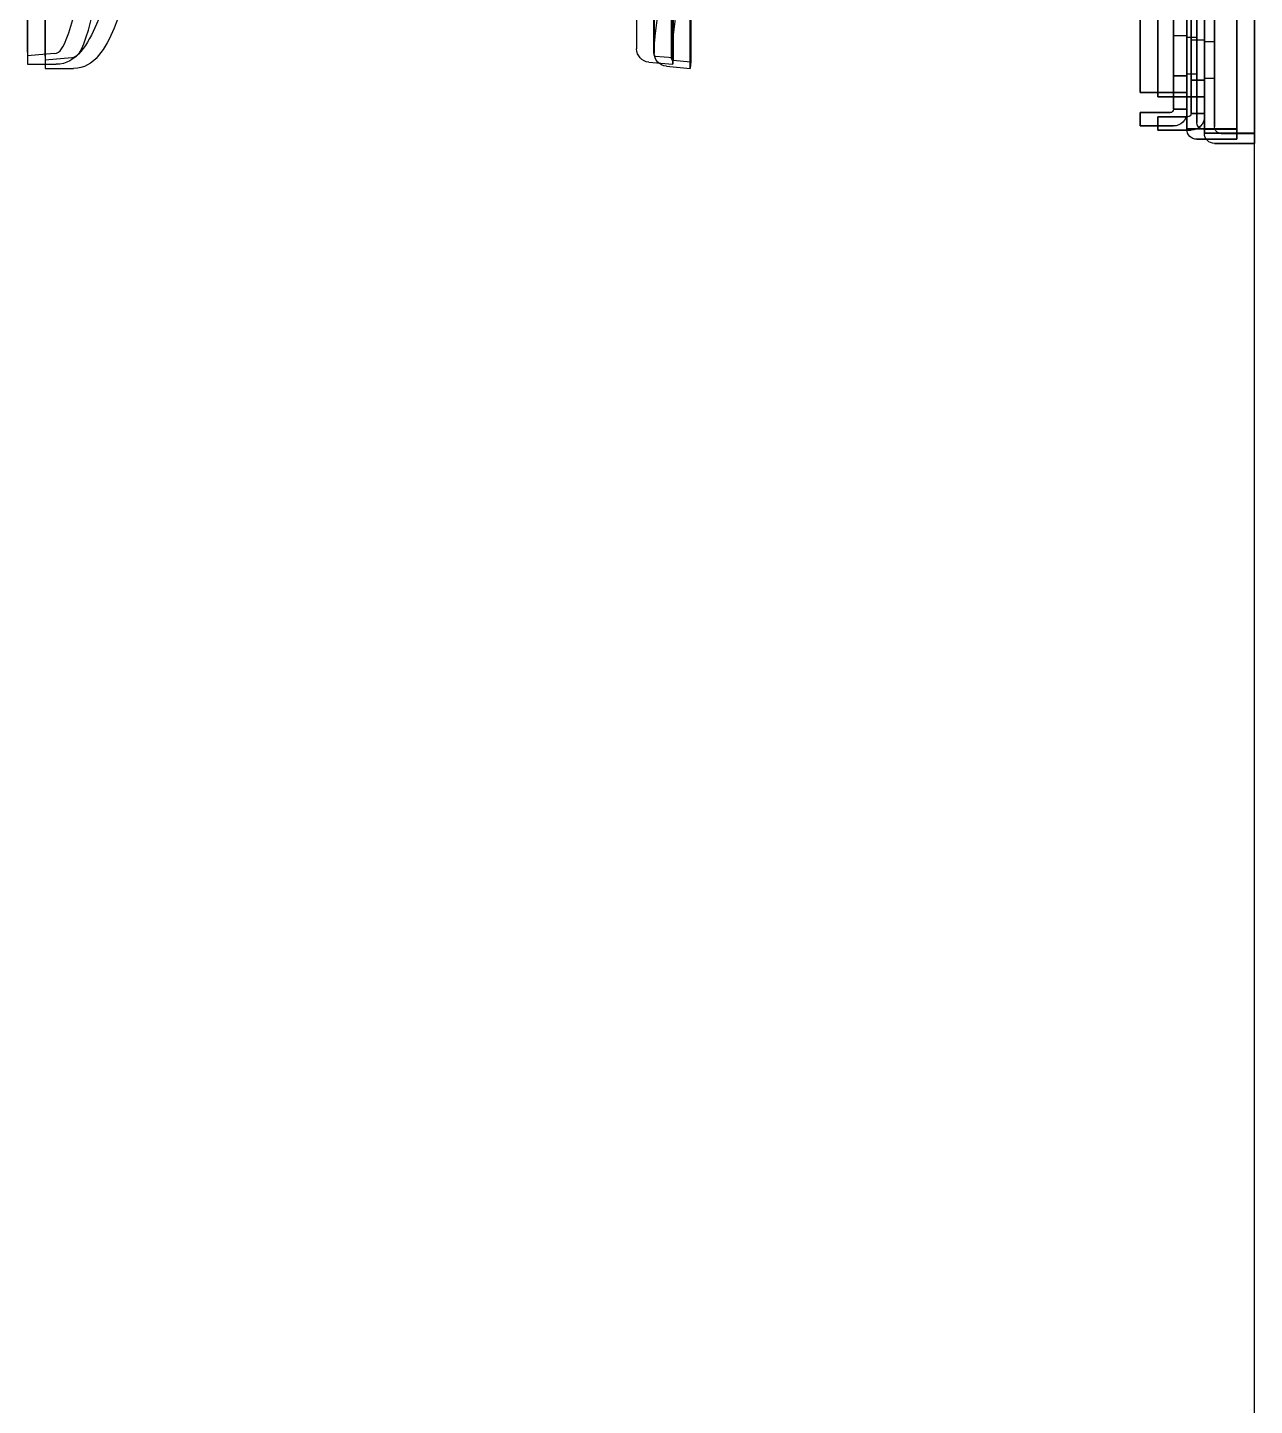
# Model space of a CAD drawing. Header units: millimetres. Extents: x -69706 to 52883, y -6882 to 68885.
# Drawn here: x 7272.7 to 7640.5, y 24428.2 to 24841.2 of the extents above; entities that cross this region are included whole.
import ezdxf

# ---------------------------------------------------------------- set-up
doc = ezdxf.new("R2010")
doc.units = ezdxf.units.MM
doc.layers.add('ac-SB', color=7, linetype='Continuous', lineweight=13)

# ---------------------------------------------------------------- blocks, each defined once
blk = doc.blocks.new('A$C15852BBE')
at = {"layer": 'ac-SB', "lineweight": -3}
for p, q in [((5538.81, 3950), (5538.81, 50)), ((5538.81, 2399.1), (5550.81, 2399.1)), ((5550.81, 2399.1), (5538.81, 2399.1)), ((5538.81, 2399.1), (5538.81, 2396.1)), ((5538.81, 2396.1), (5538.81, 2399.1)), ((5548.81, 2396.1), (5538.81, 2396.1)), ((5538.81, 2396.1), (5548.81, 2396.1)), ((5538.81, 1772.2), (5538.81, 2396)), ((5538.81, 1772.2), (5538.81, 2396)), ((5538.81, 1772.2), (5538.81, 2396)), ((5538.81, 2396), (5538.81, 1772.2)), ((5550.81, 2396), (5538.81, 2396)), ((5548.81, 2396), (5538.81, 2396)), ((5538.81, 2396), (5548.81, 2396)), ((5538.81, 2396), (5548.81, 2396)), ((5544.08, 2397.86), (5556.08, 2397.86)), ((5556.08, 2397.86), (5544.08, 2397.86)), ((5544.08, 2397.86), (5544.08, 2394.86)), ((5544.08, 2394.86), (5544.08, 2397.86)), ((5549.36, 2396), (5548.81, 2396)), ((5553.43, 2396), (5548.81, 2396)), ((5548.81, 2396), (5549.43, 2396)), ((5553.82, 2396), (5549.36, 2396)), ((5549.43, 2396), (5553.43, 2396)), ((5553.82, 2396), (5550.81, 2396)), ((5553.81, 2396), (5553.43, 2396)), ((5553.43, 2396), (5553.81, 2396)), ((5553.81, 2396.04), (5553.81, 1772.16)), ((5553.81, 1772.16), (5553.81, 2396.04)), ((5553.81, 2396), (5553.81, 1772.2)), ((5553.81, 2396), (5553.81, 2396)), ((5554.08, 2394.86), (5544.08, 2394.86)), ((5544.08, 2394.86), (5554.08, 2394.86)), ((5544.08, 1770.96), (5544.08, 2394.76)), ((5544.08, 1770.96), (5544.08, 2394.76)), ((5544.08, 1770.96), (5544.08, 2394.76)), ((5544.08, 2394.76), (5544.08, 1770.96)), ((5556.08, 2394.76), (5544.08, 2394.76)), ((5554.08, 2394.76), (5544.08, 2394.76)), ((5544.08, 2394.76), (5554.08, 2394.76)), ((5544.08, 2394.76), (5554.08, 2394.76)), ((5550.81, 1774.1), (5550.81, 2394.1)), ((5550.81, 2394.1), (5550.81, 1774.1)), ((5554.63, 2394.76), (5554.08, 2394.76)), ((5558.7, 2394.76), (5554.08, 2394.76)), ((5554.08, 2394.76), (5554.7, 2394.76)), ((5559.09, 2394.76), (5554.63, 2394.76)), ((5554.7, 2394.76), (5558.7, 2394.76)), ((5559.09, 2394.76), (5556.08, 2394.76)), ((5556.08, 1772.86), (5556.08, 2392.86)), ((5556.08, 2392.86), (5556.08, 1772.86)), ((5557.81, 2395.1), (5567.81, 2395.1)), ((5567.81, 2395.1), (5557.81, 2395.1)), ((5557.81, 2395.1), (5567.81, 2395.1)), ((5567.81, 2395.1), (5557.81, 2395.1)), ((5559.08, 2394.76), (5558.7, 2394.76)), ((5558.7, 2394.76), (5559.08, 2394.76)), ((5559.08, 2394.8), (5559.08, 1770.92)), ((5559.08, 1770.92), (5559.08, 2394.8)), ((5559.08, 2394.76), (5559.08, 1770.96)), ((5559.08, 2394.76), (5559.08, 2394.76)), ((5563.08, 2393.86), (5573.08, 2393.86)), ((5573.08, 2393.86), (5563.08, 2393.86)), ((5563.08, 2393.86), (5573.08, 2393.86)), ((5573.08, 2393.86), (5563.08, 2393.86)), ((5567.81, 2395.1), (5567.81, 2391.1)), ((5567.81, 2391.1), (5567.81, 2395.1)), ((5567.81, 2395.1), (5567.81, 2391.1)), ((5567.81, 2391.1), (5567.81, 2395.1)), ((5573.08, 2393.86), (5573.08, 2389.86)), ((5573.08, 2389.86), (5573.08, 2393.86)), ((5573.08, 2393.86), (5573.08, 2389.86)), ((5573.08, 2389.86), (5573.08, 2393.86)), ((5553.81, 2391.1), (5553.81, 2390.1)), ((5553.81, 2390.1), (5553.81, 2391.1)), ((5553.81, 2391.1), (5553.81, 2390.1)), ((5553.81, 2390.1), (5553.81, 2391.1)), ((5553.81, 2385.1), (5553.81, 2390.1)), ((5553.81, 2390.1), (5553.81, 2380.1)), ((5553.81, 2380.1), (5553.81, 2390.1)), ((5553.81, 2390.1), (5553.81, 2385.1)), ((5557.81, 2390.1), (5553.81, 2390.1)), ((5557.81, 2390.1), (5553.81, 2390.1)), ((5553.81, 2390.1), (5557.81, 2390.1)), ((5557.81, 2390.1), (5553.81, 2390.1)), ((5557.81, 2380.1), (5557.81, 2390.1)), ((5557.81, 2390.1), (5557.81, 2385.1)), ((5557.81, 2390.1), (5557.81, 2380.1)), ((5557.81, 2385.1), (5557.81, 2390.1)), ((5558.81, 2391.1), (5567.81, 2391.1)), ((5567.81, 2391.1), (5558.81, 2391.1)), ((5558.81, 2391.1), (5567.81, 2391.1)), ((5567.81, 2391.1), (5558.81, 2391.1)), ((5559.08, 2389.86), (5559.08, 2388.86)), ((5559.08, 2388.86), (5559.08, 2389.86)), ((5559.08, 2389.86), (5559.08, 2388.86)), ((5559.08, 2388.86), (5559.08, 2389.86)), ((5559.08, 2383.86), (5559.08, 2388.86)), ((5559.08, 2388.86), (5559.08, 2378.86)), ((5559.08, 2378.86), (5559.08, 2388.86)), ((5559.08, 2388.86), (5559.08, 2383.86)), ((5563.08, 2388.86), (5559.08, 2388.86)), ((5563.08, 2388.86), (5559.08, 2388.86)), ((5559.08, 2388.86), (5563.08, 2388.86)), ((5563.08, 2388.86), (5559.08, 2388.86)), ((5563.08, 2378.86), (5563.08, 2388.86)), ((5563.08, 2388.86), (5563.08, 2383.86)), ((5563.08, 2388.86), (5563.08, 2378.86)), ((5563.08, 2383.86), (5563.08, 2388.86)), ((5564.08, 2389.86), (5573.08, 2389.86)), ((5573.08, 2389.86), (5564.08, 2389.86)), ((5564.08, 2389.86), (5573.08, 2389.86)), ((5573.08, 2389.86), (5564.08, 2389.86)), ((5553.81, 2385.1), (5553.81, 2295.1)), ((5553.81, 2295.1), (5553.81, 2385.1)), ((5553.81, 2295.1), (5553.81, 2385.1)), ((5553.81, 2385.1), (5553.81, 2295.1)), ((5557.81, 2385.1), (5553.81, 2385.1)), ((5557.81, 2385.1), (5553.81, 2385.1)), ((5557.81, 2385.1), (5553.81, 2385.1)), ((5553.81, 2385.1), (5557.81, 2385.1)), ((5557.81, 2295.1), (5557.81, 2385.1)), ((5557.81, 2385.1), (5557.81, 2295.1)), ((5557.81, 2385.1), (5558.81, 2385.1)), ((5567.81, 2385.1), (5557.81, 2385.1)), ((5558.81, 2385.1), (5557.81, 2385.1)), ((5557.81, 2385.1), (5567.81, 2385.1)), ((5558.81, 2385.1), (5567.81, 2385.1)), ((5567.81, 2385.1), (5558.81, 2385.1)), ((5559.08, 2383.86), (5559.08, 2293.86)), ((5559.08, 2293.86), (5559.08, 2383.86)), ((5559.08, 2293.86), (5559.08, 2383.86)), ((5559.08, 2383.86), (5559.08, 2293.86)), ((5563.08, 2383.86), (5559.08, 2383.86)), ((5563.08, 2383.86), (5559.08, 2383.86)), ((5563.08, 2383.86), (5559.08, 2383.86)), ((5559.08, 2383.86), (5563.08, 2383.86)), ((5563.08, 2293.86), (5563.08, 2383.86)), ((5563.08, 2383.86), (5563.08, 2293.86)), ((5563.08, 2383.86), (5564.08, 2383.86)), ((5573.08, 2383.86), (5563.08, 2383.86)), ((5564.08, 2383.86), (5563.08, 2383.86)), ((5563.08, 2383.86), (5573.08, 2383.86)), ((5564.08, 2383.86), (5573.08, 2383.86)), ((5573.08, 2383.86), (5564.08, 2383.86)), ((5567.81, 2295.1), (5567.81, 2385.1)), ((5567.81, 2385.1), (5567.81, 2295.1)), ((5567.81, 2385.1), (5567.81, 2295.1)), ((5567.81, 2295.1), (5567.81, 2385.1)), ((5573.08, 2293.86), (5573.08, 2383.86)), ((5573.08, 2383.86), (5573.08, 2293.86)), ((5573.08, 2383.86), (5573.08, 2293.86)), ((5573.08, 2293.86), (5573.08, 2383.86)), ((5550.81, 2379.6), (5553.81, 2379.6)), ((5550.81, 2379.6), (5553.81, 2379.6)), ((5550.81, 2374.1), (5550.81, 2379.6)), ((5550.81, 2374.1), (5550.81, 2379.6)), ((5550.81, 2374.1), (5550.81, 2379.6)), ((5550.81, 2379.6), (5553.81, 2379.6)), ((5553.81, 2380.1), (5557.81, 2380.1)), ((5553.81, 2320.1), (5553.81, 2380.1)), ((5553.81, 2380.1), (5557.81, 2380.1)), ((5553.81, 2380.1), (5553.81, 2369.86)), ((5557.81, 2380.1), (5553.81, 2380.1)), ((5553.81, 2380.1), (5553.81, 2320.1)), ((5553.81, 2369.86), (5553.81, 2380.1)), ((5553.81, 2380.1), (5557.81, 2380.1)), ((5553.81, 2379.6), (5553.81, 2374.1)), ((5553.81, 2374.1), (5553.81, 2379.6)), ((5553.81, 2379.6), (5553.81, 2374.1)), ((5557.81, 2380.1), (5557.81, 2320.1)), ((5557.81, 2369.86), (5557.81, 2380.1)), ((5557.81, 2320.1), (5557.81, 2380.1)), ((5557.81, 2380.1), (5557.81, 2369.86)), ((5559.08, 2378.86), (5563.08, 2378.86)), ((5559.08, 2318.86), (5559.08, 2378.86)), ((5559.08, 2378.86), (5563.08, 2378.86)), ((5559.08, 2378.86), (5559.08, 2368.62)), ((5563.08, 2378.86), (5559.08, 2378.86)), ((5559.08, 2378.86), (5559.08, 2318.86)), ((5559.08, 2368.62), (5559.08, 2378.86)), ((5559.08, 2378.86), (5563.08, 2378.86)), ((5563.08, 2378.86), (5563.08, 2318.86)), ((5563.08, 2368.62), (5563.08, 2378.86)), ((5563.08, 2318.86), (5563.08, 2378.86)), ((5563.08, 2378.86), (5563.08, 2368.62)), ((5553.81, 2368.1), (5553.81, 2378.34)), ((5553.81, 2378.34), (5553.81, 2368.1)), ((5556.08, 2378.36), (5559.08, 2378.36)), ((5556.08, 2378.36), (5559.08, 2378.36)), ((5556.08, 2372.86), (5556.08, 2378.36)), ((5556.08, 2372.86), (5556.08, 2378.36)), ((5556.08, 2372.86), (5556.08, 2378.36)), ((5556.08, 2378.36), (5559.08, 2378.36)), ((5557.81, 2378.34), (5557.81, 2368.1)), ((5557.81, 2368.1), (5557.81, 2378.34)), ((5559.08, 2378.36), (5559.08, 2372.86)), ((5559.08, 2372.86), (5559.08, 2378.36)), ((5559.08, 2378.36), (5559.08, 2372.86)), ((5559.08, 2366.86), (5559.08, 2377.1)), ((5559.08, 2377.1), (5559.08, 2366.86)), ((5563.08, 2377.1), (5563.08, 2366.86)), ((5563.08, 2366.86), (5563.08, 2377.1)), ((5707.78, 2374.61), (5707.95, 2376.6)), ((5707.95, 2376.6), (5707.95, 2057.89)), ((5715.12, 2375.97), (5707.95, 2376.6)), ((5713.05, 2373.37), (5713.22, 2375.36)), ((5713.22, 2375.36), (5713.22, 2056.65)), ((5720.39, 2374.73), (5713.22, 2375.36)), ((5901.4, 2376.62), (5892.87, 2376.62)), ((5906.66, 2375.38), (5898.13, 2375.38)), ((5901.4, 2057.89), (5901.4, 2376.62)), ((5906.66, 2056.65), (5906.66, 2375.38)), ((5550.81, 2374.1), (5550.81, 2368.6)), ((5550.81, 2368.6), (5550.81, 2374.1)), ((5550.81, 2374.1), (5550.81, 2368.6)), ((5553.81, 2368.6), (5553.81, 2374.1)), ((5553.81, 2374.1), (5553.81, 2368.6)), ((5553.81, 2368.6), (5553.81, 2374.1)), ((5556.08, 2372.86), (5556.08, 2367.36)), ((5556.08, 2367.36), (5556.08, 2372.86)), ((5556.08, 2372.86), (5556.08, 2367.36)), ((5559.08, 2367.36), (5559.08, 2372.86)), ((5559.08, 2372.86), (5559.08, 2367.36)), ((5559.08, 2367.36), (5559.08, 2372.86)), ((5707.78, 2058.07), (5707.78, 2374.61)), ((5713.21, 2374.13), (5707.78, 2374.61)), ((5713.05, 2056.83), (5713.05, 2373.37)), ((5718.48, 2372.89), (5713.05, 2373.37)), ((5713.68, 2058.2), (5713.68, 2373.13)), ((5718.78, 2058.31), (5718.78, 2371.99)), ((5718.95, 2056.96), (5718.95, 2371.89)), ((5724.04, 2057.07), (5724.04, 2370.75)), ((5893.43, 2373.41), (5901.4, 2374.11)), ((5898.7, 2372.17), (5906.66, 2372.87)), ((5901.4, 1795.25), (5901.4, 2374.11)), ((5901.4, 2372.94), (5901.4, 1794.09)), ((5906.66, 1794.02), (5906.66, 2372.87)), ((5906.66, 2371.7), (5906.66, 1792.85)), ((5550.81, 2368.6), (5553.81, 2368.6)), ((5550.81, 2368.6), (5553.81, 2368.6)), ((5550.81, 2368.6), (5553.81, 2368.6)), ((5553.81, 2368.1), (5557.81, 2368.1)), ((5553.81, 2368.1), (5557.81, 2368.1)), ((5556.08, 2367.36), (5559.08, 2367.36)), ((5556.08, 2367.36), (5559.08, 2367.36)), ((5556.08, 2367.36), (5559.08, 2367.36)), ((5559.08, 2366.86), (5563.08, 2366.86)), ((5559.08, 2366.86), (5563.08, 2366.86))]:
    blk.add_line(p, q, dxfattribs=at)
at = {"layer": 'ac-SB', "lineweight": -3, "extrusion": (0, 0, -1)}
for centre, major_axis, start_param, end_param in [((5548.81, 2394.1), (-1.41, 1.41), 0.785398, 1.102959), ((5548.81, 2394.1), (-1.41, 1.41), 0.785398, 1.102959), ((5548.81, 2394.1), (1.41, 1.41), -0.467838, 0.785398), ((5548.81, 2394.1), (1.41, 1.41), -0.467838, 0.785398), ((5550.81, 2396.1), (2.12, 2.12), -0.785398, 0.785398), ((5550.81, 2396.1), (2.12, 2.12), -0.785398, 0.785398), ((5550.81, 2396.1), (-2.12, 2.12), 2.356194, 2.376582), ((5556.08, 2394.86), (2.12, 2.12), -0.785398, 0.785398), ((5556.08, 2394.86), (2.12, 2.12), -0.785398, 0.785398), ((5557.81, 2391.1), (-2.83, 2.83), 5.497787, 7.068583), ((5557.81, 2391.1), (2.83, 2.83), 3.926991, 5.497787), ((5557.81, 2391.1), (-2.83, 2.83), 5.497787, 7.068583), ((5557.81, 2391.1), (-2.83, 2.83), 5.497787, 7.068583), ((5554.08, 2392.86), (1.41, 1.41), -0.785398, -0.467838), ((5554.08, 2392.86), (1.41, 1.41), -0.785398, -0.467838), ((5554.08, 2392.86), (-1.41, 1.41), 1.102959, 2.356194), ((5554.08, 2392.86), (-1.41, 1.41), 1.102959, 2.356194), ((5556.08, 2394.86), (2.12, 2.12), 0.785398, 0.805786), ((5563.08, 2389.86), (-2.83, 2.83), 5.497787, 7.068583), ((5563.08, 2389.86), (2.83, 2.83), 3.926991, 5.497787), ((5563.08, 2389.86), (-2.83, 2.83), 5.497787, 7.068583), ((5563.08, 2389.86), (-2.83, 2.83), 5.497787, 7.068583), ((5558.81, 2390.1), (-0.707, 0.707), 5.497787, 7.068583), ((5558.81, 2390.1), (-0.707, 0.707), 5.497787, 7.068583), ((5558.81, 2390.1), (-0.707, 0.707), 5.497787, 7.068583), ((5558.81, 2390.1), (-0.707, 0.707), 5.497787, 7.068583), ((5564.08, 2388.86), (0.707, 0.707), 3.926991, 5.497787), ((5564.08, 2388.86), (0.707, 0.707), 3.926991, 5.497787), ((5564.08, 2388.86), (0.707, 0.707), 3.926991, 5.497787), ((5564.08, 2388.86), (0.707, 0.707), 3.926991, 5.497787), ((5714.78, 2371.99), (2.83, 2.83), -0.698132, 0.785398), ((5720.04, 2370.75), (2.83, 2.83), -0.698132, 0.785398)]:
    blk.add_ellipse(centre, major_axis=major_axis, ratio=1, start_param=start_param, end_param=end_param, dxfattribs=at)
at = {"layer": 'ac-SB', "lineweight": -3}
for points, knots in [([(5873.7, 2323), (5873.7, 2328.89), (5874.04, 2343.08), (5878.31, 2361.28), (5886.58, 2376.62), (5892.87, 2376.62)], [0, 0, 0, 0, 0.293558, 0.713089, 1, 1, 1, 1]), ([(5878.97, 2321.76), (5878.97, 2327.65), (5879.31, 2341.84), (5883.57, 2360.04), (5891.85, 2375.38), (5898.13, 2375.38)], [0, 0, 0, 0, 0.293558, 0.713089, 1, 1, 1, 1]), ([(5626.91, 2263.6), (5636.63, 2264.38), (5670.41, 2273.52), (5707.04, 2312.96), (5712.08, 2357.59), (5713.58, 2370.75), (5713.68, 2372.97), (5713.68, 2373.13)], [0, 0, 0, 0, 0.191384, 0.684569, 0.967249, 0.997563, 1, 1, 1, 1]), ([(5632.18, 2262.36), (5641.89, 2263.14), (5675.67, 2272.28), (5712.31, 2311.72), (5717.34, 2356.35), (5718.85, 2369.51), (5718.95, 2371.73), (5718.95, 2371.89)], [0, 0, 0, 0, 0.191384, 0.684569, 0.967249, 0.997563, 1, 1, 1, 1]), ([(5893.43, 2373.41), (5891.5, 2373.24), (5885.49, 2359.89), (5886.22, 2337.44), (5884.76, 2314.4), (5884.76, 2302.21)], [0, 0, 0, 0, 0.07617, 0.498043, 1, 1, 1, 1]), ([(5898.7, 2372.17), (5896.76, 2372), (5890.76, 2358.65), (5891.49, 2336.2), (5890.02, 2313.16), (5890.02, 2300.98)], [0, 0, 0, 0, 0.07617, 0.498043, 1, 1, 1, 1])]:
    blk.add_open_spline(points, degree=3, knots=knots, dxfattribs=at)
for points in [[(5713.68, 2373.13), (5713.68, 2373.64), (5713.6, 2374.1), (5713.21, 2374.13)], [(5718.95, 2371.89), (5718.95, 2372.4), (5718.87, 2372.86), (5718.48, 2372.89)]]:
    blk.add_open_spline(points, degree=3, dxfattribs=at)

msp = doc.modelspace()

# ---------------------------------------------------------------- block references
at = {"layer": 'ac-SB', "rotation": 180}
msp.add_blockref('A$C15852BBE', (13179.315, 27205.514), dxfattribs=at)

doc.saveas('drawing.dxf')
